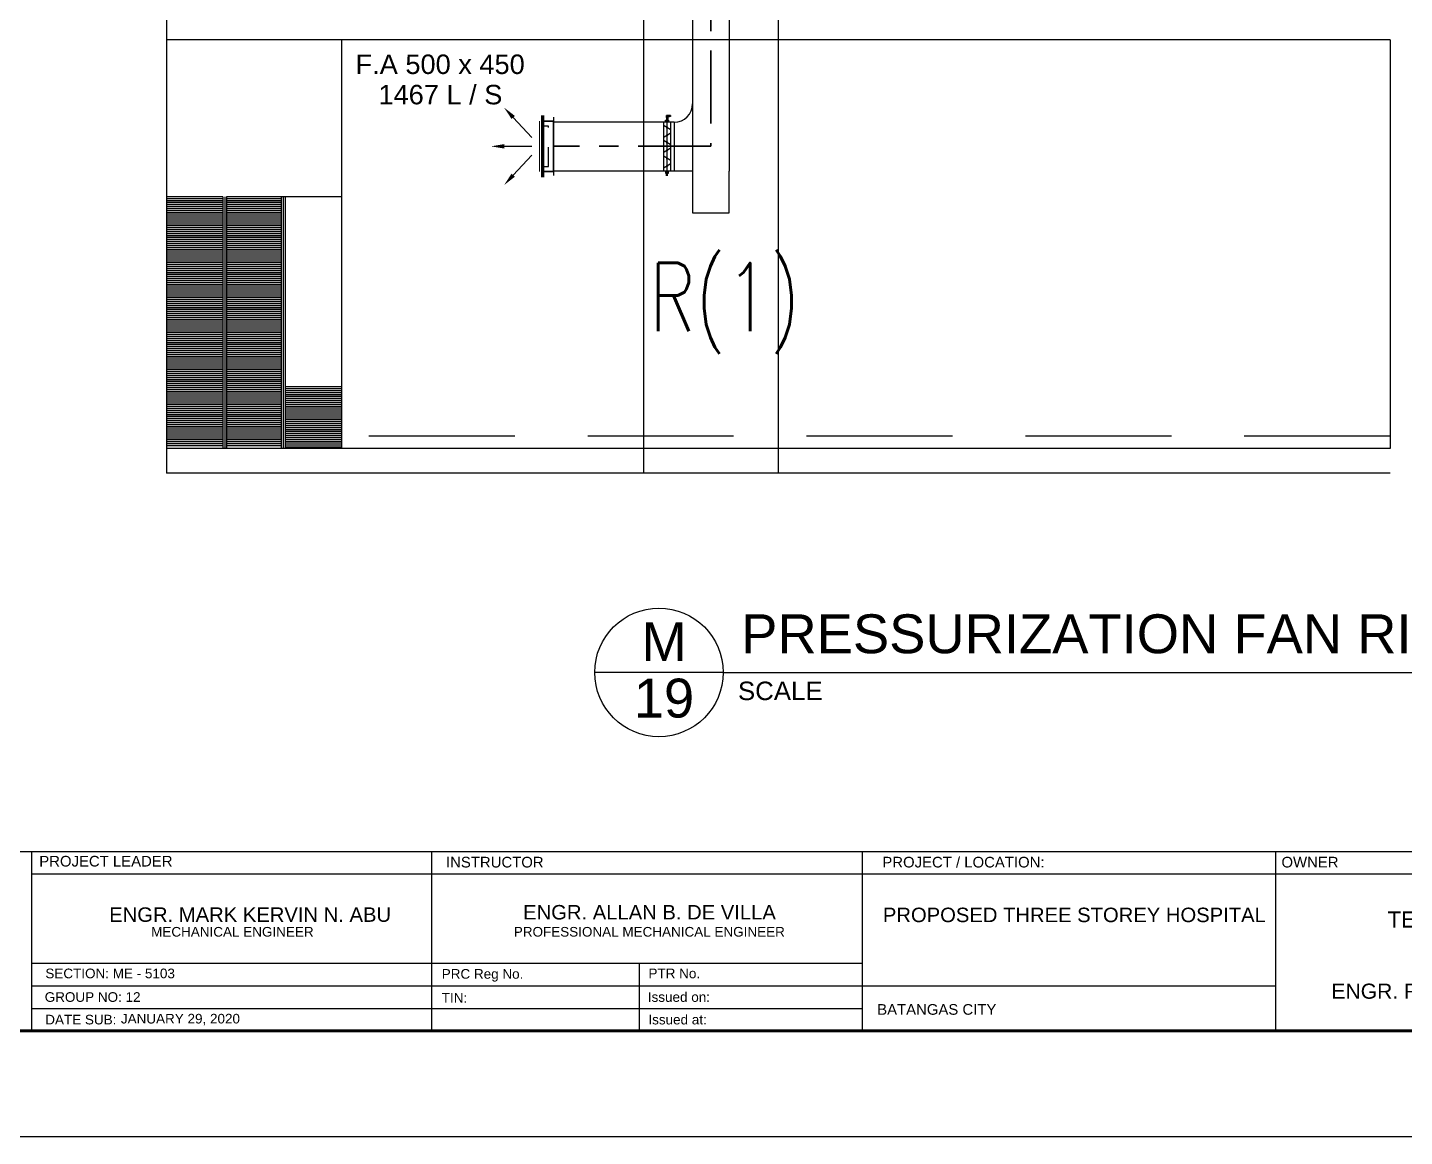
# Model space of a CAD drawing. Header units: inches. Extents: x 57.1 to 75, y 16.7 to 29.4.
# Drawn here: x 60.99 to 68.07, y 16.74 to 22.44 of the extents above; entities that cross this region are included whole.
import ezdxf

# ---------------------------------------------------------------- set-up
doc = ezdxf.new("R2010")
doc.units = ezdxf.units.IN
doc.header["$MEASUREMENT"] = 0
for name, pattern in [('CENTER2', [1.125, 0.75, -0.125, 0.125, -0.125]), ('HIDDEN', [0.375, 0.25, -0.125]), ('HIDDEN2', [0.1875, 0.125, -0.0625])]:
    doc.linetypes.add(name, pattern=pattern)
doc.layers.add('04-AC_F.A.DUCT', color=7, linetype='Continuous', lineweight=35)
doc.layers.add('AC-13- HVAC GRILLES & DIFFUSSERS.', color=7, linetype='Continuous', lineweight=30)
for name, color, linetype in [('06_AC-FA.DUCT', 7, 'Continuous'), ('A.C.VOLUM DAMPER', 7, 'Continuous'), ('DASH', 1, 'Continuous'), ('pipe label', 7, 'Continuous'), ('template', 7, 'Continuous'), ('WALL', 2, 'Continuous')]:
    doc.layers.add(name, color=color, linetype=linetype)
doc.styles.add('Arch-Dim', font='simplex.shx', dxfattribs={"width": 0.75})
doc.styles.add('arial', font='arial.ttf')

# ---------------------------------------------------------------- blocks, each defined once
blk = doc.blocks.new('A$C180A56EA')
at = {"layer": 'A.C.VOLUM DAMPER'}
h = blk.add_hatch(dxfattribs=at)
h.set_pattern_fill('ANSI31', color=256, scale=0.001, style=0)
h.set_pattern_definition([(45, (129.5106854972666, -230.4802515764392), (-8.83883476483e-05, 8.83883476483e-05), [])])
h.paths.add_polyline_path([(0.0459236104537126, 0.0038522884871384), (0.0459236104757395, 0.0064864259926765), (0.0401378650209665, 0.0064864259843773), (0.0401377659472075, -0.0026821878719545), (0.045923610398944, -0.002682187910608), (0.0459236104210277, -4.8042745874e-05), (0.0602827424636132, -4.80428048775e-05), (0.060282742419048, 0.0127841165200664), (0.057027772506018, 0.0127841164832319), (0.0570277725136918, 0.0038522885038503)])
for p, q in [((-0.124205645396529, 0.0032395575318844), (-0.1161417841011314, 0.0032395575586008)), ((-0.1161417841110222, 0.0003895282276574), (-0.1189918133195249, 0.0032395575121029)), ((-0.1185239970014038, -1.54124385006e-05), (-0.1161417841200603, 0.0023668006671471)), ((-0.1161417840827141, 0.0015027057817463), (-0.117878635802839, 0.0032395575777002)), ((-0.1174108196443342, -1.54123823393e-05), (-0.1161417841109085, 0.0012536231505749)), ((-0.1161417840918659, 0.0026158833734655), (-0.1167654581736031, 0.0032395575305202)), ((-0.1162976420150414, -1.5412354486e-05), (-0.1161417841392165, 0.0001404455212253)), ((-0.1161417841392165, 0.0001404455212253), (-0.1104386206297079, 0.0058436088784504)), ((-0.1161417841109085, 0.0012536231505749), (-0.1115517983340908, 0.0058436089256304)), ((-0.1161417841200603, 0.0023668006671471), (-0.1126649756442077, 0.0058436089164218)), ((-0.1161417841116474, -0.0026495575285423), (-0.116141784119435, 0.0058436089358622)), ((-0.1161417840916954, 0.0034799782964967), (-0.1137781533485906, 0.0058436089636018)), ((-0.116141784119435, 0.0058436089358622), (-0.1098621357728859, 0.0058436088972087)), ((-0.1161417840819183, 0.0057063334328689), (-0.1160045086540151, 0.0058436088607152)), ((-0.1161417841102832, 0.00459315587878), (-0.1148913310622959, 0.0058436089263125)), ((-0.1161417841301215, -0.0009727320703803), (-0.1098621356978526, 0.0053069161341739)), ((-0.1098621357742502, -0.0014374097250709), (-0.116141784082032, 0.0048422385099514)), ((-0.1161417841678656, -0.0020859096340189), (-0.1098621357355967, 0.0041937385705353)), ((-0.1098621357274681, -0.0025505873544205), (-0.1161417841010177, 0.0037290610402181)), ((-0.1108763431438149, -0.0026495575201295), (-0.1161417840918659, 0.0026158833734655)), ((-0.1119895207731645, -0.0026495574730632), (-0.1161417840827141, 0.0015027057817463)), ((-0.1131026981677508, -0.0026495574915941), (-0.1161417841110222, 0.0003895282276574)), ((-0.1098621357458285, -0.000324232095835), (-0.1160299767564936, 0.0058436089358622)), ((-0.1155922542643282, -0.0026495574817034), (-0.1098621357640184, 0.0030805610164464)), ((-0.1098621357926106, 0.0007889455334009), (-0.1149167992492437, 0.0058436089168765)), ((-0.1144790765881396, -0.0026495574819307), (-0.1098621357172931, 0.0019673833870968)), ((-0.1098621357360514, 0.0019021230406509), (-0.1138036215824343, 0.0058436089072131)), ((-0.1133658991184063, -0.0026495574633998), (-0.1098621357362219, 0.0008542058423302)), ((-0.1127788020882292, 0.001902122891039), (0.04013781548408701, 0.0019021190562114)), ((-0.1098621357827767, 0.0030153006698868), (-0.1126904440282885, 0.0058436088601468)), ((-0.1098621357919285, 0.004128478261606), (-0.1115772665866928, 0.0058436090006637)), ((-0.1098621357541845, 0.0052416559002779), (-0.1104640888917459, 0.005843608869128001)), ((0.0401378650126674, 0.0121137935189211), (-0.1098621355558009, 0.0121137935094851)), ((-0.0881772501351463, 0.0112657172460615), (-0.0993662094800527, -0.0074614711519132)), ((-0.0767591894462214, 0.0112657172532238), (-0.0655702301083068, -0.0074614711489573)), ((-0.0401723665405314, 0.0112657172276443), (-0.0513613258009116, -0.0074614712360415)), ((-0.028444203477676, 0.0112657171690955), (-0.0172552441116238, -0.0074614712800383)), ((0.0055944797386758, 0.0112657171720514), (-0.0055944795217044, -0.0074614712164873)), ((0.0173771373223701, 0.0112657171323747), (0.0285660967728916, -0.0074614713074368)), ((0.0401378650209665, 0.0064864259843773), (0.0401377659472075, -0.0026821878719545)), ((0.0459236104757395, 0.0064864259926765), (0.0401378650209665, 0.0064864259843773)), ((0.0459236104537126, 0.0038522884871384), (0.0459236104757395, 0.0064864259926765)), ((0.0570277725136919, 0.0038522885038503), (0.0459236105127445, 0.0038522884871384)), ((0.060282742419048, 0.0127841165200664), (0.057027772506018, 0.0127841164832319)), ((0.057027772506018, 0.0127841164832319), (0.0570277725136919, 0.0038522885038503)), ((0.060282742419048, 0.0127841165200664), (0.0602827424636132, -4.80428048775e-05)), ((-0.1242056454347278, -1.54123812024e-05), (-0.1161417841017567, -1.54123921163e-05)), ((-0.1142158758345602, -0.0026495574820444), (-0.1161417840549745, -0.0007236493171092)), ((-0.1153290534637961, -0.0026495575098977), (-0.1161417841020977, -0.0018368269653308)), ((-0.1098621357556624, -0.0026495574828402), (-0.1161417841116474, -0.0026495575285423)), ((-0.1122527215736397, -0.0026495575199021), (-0.1098621357270701, -0.0002589717492754)), ((-0.1111395439819205, -0.0026495574544185), (-0.1098621357179184, -0.0013721493411083)), ((-0.1100263663902012, -0.0026495574639682), (-0.1098621357462264, -0.0024853269703442)), ((-0.1098621355596094, -0.008309547597122), (0.0401378649243327, -0.008309547597122)), ((0.0401377659472075, -0.0026821878719545), (0.045923610398944, -0.002682187910608)), ((0.0602827424636132, -4.80428048775e-05), (0.0459236104369723, -4.8042745874e-05)), ((0.045923610398944, -0.002682187910608), (0.0459236104210277, -4.80427458172e-05))]:
    blk.add_line(p, q, dxfattribs=at)
at = {"layer": 'A.C.VOLUM DAMPER', "extrusion": (0, 0, -1)}
for centre, major_axis, ratio, start_param, end_param in [((-0.0937717298639598, 0.001902123028259), (0.0013450041392635, 0.0013450041392635), 0.9999999999676532, 3.926990832005278, 7.068583485595073), ((-0.0937717298639598, 0.001902123028259), (-0.001345004179139, 0.001345004179139), 0.9999999999040016, 2.35619450514621, 5.497787158736003), ((-0.0711647098711126, 0.0019021231460385), (0.0013450041426326, 0.0013450041426326), 0.9999999998888288, 3.926990832044693, 7.068583485634487), ((-0.0711647098711126, 0.0019021231460385), (-0.0013450041924277, 0.0013450041924277), 0.9999999998375536, 2.356194505112986, 5.49778715870278), ((-0.0457668461097285, 0.0019021230192777), (0.0013450041956857, 0.0013450041956857), 0.9999999999536584, 3.926990827051501, 7.068583480641293), ((-0.0457668461097285, 0.0019021230192777), (-0.0013450041259434, 0.0013450041259434), 0.9999999999912028, 2.356194505189812, 5.497787158779605), ((-0.0228497239120031, 0.001902122977441), (0.0013450040663097, 0.0013450040663097), 0.999999999879514, 3.926990802463995, 7.068583456053788), ((9.9192e-12, 0.0019021230295095), (0.0013450040895427, 0.0013450040895427), 0.999999999908442, 3.926990802389763, 7.068583455979557), ((9.9192e-12, 0.0019021230295095), (0.001345004092869, 0.001345004092869), 0.9999999999231018, 0.7853981685759788, 3.926990822165772), ((0.0229716170945551, 0.0019021229969951), (0.0013450041392419, 0.0013450041392419), 0.9999999999699456, 3.926990831944366, 7.068583485534158), ((0.0229716170945551, 0.0019021229969951), (-0.0013450041956917, 0.0013450041956917), 0.9999999999747561, 2.35619450022081, 5.497787153810606)]:
    blk.add_ellipse(centre, major_axis=major_axis, ratio=ratio, start_param=start_param, end_param=end_param, dxfattribs=at)
at = {"layer": 'A.C.VOLUM DAMPER', "extrusion": (0, 0, -0.9999999999999998)}
blk.add_ellipse((-0.0228497239120031, 0.001902122977441), major_axis=(-0.0013450041724461, 0.0013450041724461), ratio=0.999999999964557, start_param=2.356194485452919, end_param=5.497787139042712, dxfattribs=at)
blk = doc.blocks.new('SAG')
at = {"linetype": 'HIDDEN2', "const_width": 0.02}
blk.add_lwpolyline([(-0.5, 0.2790271140320328), (0.5, 0.2790271140320328)], dxfattribs=at)
for const_width in [0.03, 0.003]:
    blk.add_lwpolyline([(-0.5, 0), (-0.5, 0.1999999999999886), (-0.6000000000000228, 0.1999999999999886), (-0.6000000000000228, 0.2350000000000136), (0.6000000000000228, 0.2350000000000136), (0.6000000000000228, 0.1999999999999886), (0.5, 0.1999999999999886), (0.5, 0)], dxfattribs=dict(const_width=const_width))
for points in [[(0.6000000000000228, 0.2350000000000136), (-0.6000000000000228, 0.2350000000000136), (-0.6000000000000228, 0.1999999999999886), (0.6000000000000228, 0.1999999999999886)], [(-0.5, 0), (0.5, 0), (0.5, 0.1999999999999886), (-0.5, 0.1999999999999886)]]:
    blk.add_lwpolyline(points, close=True)
at = {"linetype": 'HIDDEN2'}
blk.add_lwpolyline([(-0.3999999999999772, 0.1999999999999886), (-0.3999999999999772, 0.1000000000000227), (0.3999999999999772, 0.1000000000000227), (0.3999999999999772, 0.1999999999999886)], dxfattribs=at)
blk = doc.blocks.new('SR')
at = {"color": 8}
blk.add_line((13.3127315548345, -0.0223989351477485), (3.379844568372163, -0.0223989351418368), dxfattribs=at)
at = {"color": 7}
blk.add_solid([(13.31273155482768, -0.8415989351608459), (13.31273155483382, 0.7968010648701238), (18.227931554934, -0.0223989351488854)], dxfattribs=at)
blk = doc.blocks.new('A$C2DCB7148')
at = {"layer": 'AC-13- HVAC GRILLES & DIFFUSSERS.'}
for name, p, xscale, yscale, zscale, rotation in [('SR', (-151.8456160484347, 270.1526470739413), -27.27270000015738, 27.27269999997225, 27.2727, 312.8469994232207), ('SAG', (0, 249.9997500000172), 499.9995000000344, 499.9995000000344, 499.9995000000344, 90), ('SR', (-151.8456160484347, 229.8468529231981), 27.27270000011471, 27.27270000011471, 27.27270000011471, 227.1530005766962)]:
    blk.add_blockref(name, p, dxfattribs=dict(at, xscale=xscale, yscale=yscale, zscale=zscale, rotation=rotation))
at = {"layer": 'AC-13- HVAC GRILLES & DIFFUSSERS.', "xscale": -27.27270000008866, "yscale": 27.27269999997225, "zscale": 27.2727}
blk.add_blockref('SR', (-122.8006591389421, 250.6106294384593), dxfattribs=at)

msp = doc.modelspace()

# ---------------------------------------------------------------- linework, layer by layer
for q in [(63.90926449713947, 19.12633660981089), (70.209437870544, 19.12633660981089)]:
    msp.add_line((64.56981143259986, 19.12633660981089), q)
msp.add_circle((64.23953796486967, 19.12633660981089), 0.3302734677301942)
at = {"layer": '04-AC_F.A.DUCT', "color": 7, "linetype": 'CENTER2', "ltscale": 0.5}
for p, q in [((64.50688217794504, 23.67234501827171), (64.50688217794504, 21.83061654704215)), ((64.50688217794504, 21.83061654704215), (63.69764088210201, 21.83061654704218))]:
    msp.add_line(p, q, dxfattribs=at)
at = {"layer": '06_AC-FA.DUCT'}
for p, q in [((64.41251613033742, 26.95622039433822), (64.41251613033742, 22.37825085676014)), ((64.60124822555244, 23.67234501827171), (64.60124822555244, 22.37825085676014)), ((64.4125161303374, 22.37825085676013), (64.41251613033741, 22.04924899942236)), ((64.60124822555241, 22.37825085676014), (64.60124822555238, 21.70324015819477)), ((64.41251613033742, 22.04924899942236), (64.41251613033735, 21.48839011466499)), ((64.31815008272983, 21.95488295181485), (63.69764088210201, 21.95488295181485)), ((64.31815008272983, 21.95488295181485), (64.31815008272983, 21.70324015819477)), ((64.41251613033742, 21.70324015819477), (63.69764088210201, 21.70324015819477)), ((64.60124822555238, 21.488390114665), (64.60124822555238, 21.70324015819477)), ((64.41251613033735, 21.48839011466499), (64.60124822555238, 21.488390114665))]:
    msp.add_line(p, q, dxfattribs=at)
at = {"layer": '06_AC-FA.DUCT', "color": 7}
msp.add_line((63.69764088210201, 21.98128817306038), (63.69764088210201, 21.67994492102397), dxfattribs=at)
at = {"layer": '06_AC-FA.DUCT'}
msp.add_arc((64.31815008272983, 22.04924899942236), 0.09436604760752212, 270, 0, dxfattribs=at)
at = {"layer": 'DASH', "color": 252, "linetype": 'HIDDEN', "ltscale": 3}
msp.add_line((67.99842585253072, 20.33994420886604), (62.60735601202939, 20.33994420886604), dxfattribs=at)
at = {"layer": 'template'}
for p, q in [((58.15734414957363, 18.20643218661912), (74.42618878080116, 18.20643218661912)), ((61.01384304024616, 18.20662599426141), (61.01384304024616, 17.2834232909215)), ((61.01384304024616, 18.20643218661912), (61.01384304024616, 17.2834232909215)), ((63.07052869482975, 18.20662599426141), (63.07052869482975, 17.2834232909215)), ((63.07052869482975, 18.20643218661912), (63.07052869482975, 17.2834232909215)), ((65.28605898487073, 17.2834232909215), (65.28605898487073, 18.20643218661912)), ((67.40887619359022, 18.20643218661912), (67.40887619359022, 17.2834232909215)), ((61.01384304024616, 18.09105607465705), (71.21144749928531, 18.09105607465705)), ((61.01384304024616, 17.63135902700459), (65.28605898487073, 17.63135902700459)), ((64.13839261607971, 17.63135902700459), (64.13839261607971, 17.28342329092118)), ((61.01384304024616, 17.51538044831018), (67.40887619359022, 17.51538044830952)), ((61.01384304024616, 17.39940186961568), (62.87667525101402, 17.39940186961568)), ((61.01384304024616, 17.39940186961568), (65.28605898487011, 17.39940186961562)), ((63.07052869482975, 17.39940186961568), (64.93336090559721, 17.39940186961568)), ((57.07275450749169, 16.74112846988047), (74.96848360184224, 16.74112846988047))]:
    msp.add_line(p, q, dxfattribs=at)
at = {"layer": 'template', "linetype": 'Continuous', "ltscale": 0.5}
msp.add_line((63.07052869482975, 18.20643218661912), (63.07052869482975, 17.2834232909215), dxfattribs=at)
at = {"layer": 'template', "linetype": 'Continuous', "const_width": 0.01538348159496552}
msp.add_lwpolyline([(58.15734414957363, 17.2834232909215), (74.42618878080127, 17.2834232909215), (74.42618878080127, 28.88853246119738), (58.15734414957363, 28.88853246119738)], close=True, dxfattribs=at)
at = {"layer": 'WALL', "color": 8, "linetype": 'Continuous'}
for p, q in [((61.70735609892174, 26.67505155782263), (61.70735609892171, 22.37825085676014)), ((64.1608821779451, 26.67505155782264), (64.16088217794513, 20.15121213322263)), ((64.8528910191724, 26.67505155782263), (64.85289101917239, 20.15121213322263)), ((67.99842593942304, 22.37825085676014), (61.70735609892174, 22.37825085676014)), ((61.70735609892171, 22.37825085676014), (61.70735609892174, 20.15121213322261)), ((62.6073560120294, 22.37825085676014), (62.6073560120294, 20.27703351046102)), ((67.99842593942304, 22.37825085676013), (67.99842593942304, 20.27703353003267)), ((61.99735601202939, 21.57108292197854), (61.70735601202941, 21.57108292197854)), ((61.99735601202939, 21.56108292197854), (61.70735601202941, 21.56108292197854)), ((61.99735601202939, 21.55108292197854), (61.70735601202941, 21.55108292197854)), ((61.99735601202939, 21.54108292197854), (61.70735601202941, 21.54108292197854)), ((61.99735601202939, 21.53108292197853), (61.70735601202941, 21.53108292197854)), ((61.99735601202939, 21.52108292197853), (61.70735601202941, 21.52108292197854)), ((61.9973560120294, 21.57108292197854), (61.99735601202941, 20.27703351046102)), ((62.0073560120294, 21.57108292197854), (62.0073560120294, 20.27703351046102)), ((62.30735592513709, 21.57108297028822), (62.0173559251371, 21.57108297028823)), ((62.2973560120294, 21.56108297028823), (62.0173559251371, 21.56108297028823)), ((62.2973560120294, 21.55108297028822), (62.0173559251371, 21.55108297028822)), ((62.2973560120294, 21.54108297028822), (62.0173559251371, 21.54108297028822)), ((62.2973560120294, 21.53108297028822), (62.0173559251371, 21.53108297028822)), ((62.2973560120294, 21.52108297028822), (62.0173559251371, 21.52108297028822)), ((62.0173560120294, 21.57108292197854), (62.0173560120294, 20.27703351046102)), ((62.0173560120294, 21.57108292197854), (62.0173560120294, 20.27703351046102)), ((62.60735601202939, 21.57108292197854), (62.01735601202941, 21.57108292197854)), ((62.2973560120294, 21.57108292197854), (62.2973560120294, 20.27703351046102)), ((62.30735601202939, 21.57108292197854), (62.3073560120294, 20.27703351046102)), ((62.30735601202939, 21.57108292197854), (62.3073560120294, 20.27703351046102)), ((62.31735601202939, 21.57108292197854), (62.3173560120294, 20.27703351046102)), ((61.99735601202939, 21.51108292197853), (61.70735601202941, 21.51108292197853)), ((61.99735601202939, 21.50108292197853), (61.70735601202941, 21.50108292197853)), ((61.99735601202939, 21.49108292197853), (61.70735601202941, 21.49108292197853)), ((61.99735601202939, 21.48108292197853), (61.70735601202941, 21.48108292197853)), ((61.99735601202939, 21.47108292197852), (61.70735601202941, 21.47108292197853)), ((61.99735601202939, 21.46108292197852), (61.70735601202941, 21.46108292197853)), ((61.99735601202939, 21.45108292197852), (61.70735601202941, 21.45108292197853)), ((62.2973560120294, 21.51108297028822), (62.0173559251371, 21.51108297028822)), ((62.2973560120294, 21.50108297028821), (62.0173559251371, 21.50108297028822)), ((62.2973560120294, 21.49108297028821), (62.0173559251371, 21.49108297028821)), ((62.2973560120294, 21.48108297028821), (62.0173559251371, 21.48108297028821)), ((62.2973560120294, 21.47108297028821), (62.0173559251371, 21.47108297028821)), ((62.2973560120294, 21.46108297028821), (62.0173559251371, 21.46108297028821)), ((62.2973560120294, 21.45108297028821), (62.0173559251371, 21.45108297028821)), ((61.99735601202939, 21.44108292197852), (61.70735601202941, 21.44108292197852)), ((61.99735601202939, 21.43108292197852), (61.70735601202941, 21.43108292197852)), ((61.99735601202939, 21.42108292197852), (61.70735601202941, 21.42108292197852)), ((61.99735601202939, 21.41108292197852), (61.70735601202941, 21.41108292197852)), ((61.99735601202939, 21.40108292197851), (61.70735601202941, 21.40108292197852)), ((61.99735601202939, 21.39108292197851), (61.70735601202941, 21.39108292197852)), ((61.99735601202939, 21.38108292197851), (61.70735601202941, 21.38108292197851)), ((62.2973560120294, 21.4410829702882), (62.0173559251371, 21.44108297028821)), ((62.2973560120294, 21.4310829702882), (62.0173559251371, 21.43108297028821)), ((62.2973560120294, 21.4210829702882), (62.0173559251371, 21.4210829702882)), ((62.2973560120294, 21.4110829702882), (62.0173559251371, 21.4110829702882)), ((62.2973560120294, 21.4010829702882), (62.0173559251371, 21.4010829702882)), ((62.2973560120294, 21.3910829702882), (62.0173559251371, 21.3910829702882)), ((62.2973560120294, 21.38108297028819), (62.0173559251371, 21.3810829702882)), ((61.99735601202939, 21.37108292197851), (61.70735601202941, 21.37108292197851)), ((61.99735601202939, 21.36108292197851), (61.70735601202941, 21.36108292197851)), ((61.99735601202939, 21.35108292197851), (61.70735601202941, 21.35108292197851)), ((61.99735601202939, 21.3410829219785), (61.70735601202941, 21.34108292197851)), ((61.99735601202939, 21.3310829219785), (61.70735601202941, 21.33108292197851)), ((61.99735601202939, 21.3210829219785), (61.70735601202941, 21.3210829219785)), ((61.99735601202939, 21.3110829219785), (61.70735601202941, 21.3110829219785)), ((62.2973560120294, 21.37108297028819), (62.0173559251371, 21.3710829702882)), ((62.2973560120294, 21.36108297028819), (62.0173559251371, 21.36108297028819)), ((62.2973560120294, 21.35108297028819), (62.0173559251371, 21.35108297028819)), ((62.2973560120294, 21.34108297028819), (62.0173559251371, 21.34108297028819)), ((62.2973560120294, 21.33108297028819), (62.0173559251371, 21.33108297028819)), ((62.2973560120294, 21.32108297028818), (62.0173559251371, 21.32108297028819)), ((62.2973560120294, 21.31108297028819), (62.0173559251371, 21.31108297028819)), ((61.99735601202939, 21.3010829219785), (61.70735601202941, 21.3010829219785)), ((61.99735601202939, 21.2910829219785), (61.70735601202941, 21.2910829219785)), ((61.99735601202939, 21.28108292197849), (61.70735601202941, 21.2810829219785)), ((61.99735601202939, 21.27108292197849), (61.70735601202941, 21.2710829219785)), ((61.99735601202939, 21.26108292197849), (61.70735601202941, 21.2610829219785)), ((61.99735601202939, 21.25108292197849), (61.70735601202941, 21.25108292197849)), ((61.99735601202939, 21.24108292197849), (61.70735601202941, 21.24108292197849)), ((62.2973560120294, 21.30108297028818), (62.0173559251371, 21.30108297028818)), ((62.2973560120294, 21.29108297028818), (62.0173559251371, 21.29108297028818)), ((62.2973560120294, 21.28108297028818), (62.0173559251371, 21.28108297028818)), ((62.2973560120294, 21.27108297028818), (62.0173559251371, 21.27108297028818)), ((62.2973560120294, 21.26108297028818), (62.0173559251371, 21.26108297028818)), ((62.2973560120294, 21.25108297028817), (62.0173559251371, 21.25108297028818)), ((62.2973560120294, 21.24108297028817), (62.0173559251371, 21.24108297028818)), ((61.99735601202939, 21.23108292197849), (61.70735601202941, 21.23108292197849)), ((61.99735601202939, 21.22108292197849), (61.70735601202941, 21.22108292197849)), ((61.99735601202939, 21.21108292197848), (61.70735601202941, 21.21108292197849)), ((61.99735601202939, 21.20108292197848), (61.70735601202941, 21.20108292197849)), ((61.99735601202939, 21.19108292197848), (61.70735601202941, 21.19108292197848)), ((61.99735601202939, 21.18108292197848), (61.70735601202941, 21.18108292197848)), ((61.99735601202939, 21.17108292197848), (61.70735601202941, 21.17108292197848)), ((62.2973560120294, 21.23108297028817), (62.0173559251371, 21.23108297028817)), ((62.2973560120294, 21.22108297028817), (62.0173559251371, 21.22108297028817)), ((62.2973560120294, 21.21108297028817), (62.0173559251371, 21.21108297028817)), ((62.2973560120294, 21.20108297028817), (62.0173559251371, 21.20108297028817)), ((62.2973560120294, 21.19108297028816), (62.0173559251371, 21.19108297028817)), ((62.2973560120294, 21.18108297028816), (62.0173559251371, 21.18108297028817)), ((62.2973560120294, 21.17108297028816), (62.0173559251371, 21.17108297028816)), ((61.99735601202939, 21.16108292197848), (61.70735601202941, 21.16108292197848)), ((61.99735601202939, 21.15108292197847), (61.70735601202941, 21.15108292197848)), ((61.99735601202939, 21.14108292197847), (61.70735601202941, 21.14108292197848)), ((61.99735601202939, 21.13108292197847), (61.70735601202941, 21.13108292197848)), ((61.99735601202939, 21.12108292197847), (61.70735601202941, 21.12108292197847)), ((61.99735601202939, 21.11108292197847), (61.70735601202941, 21.11108292197847)), ((61.99735601202939, 21.10108292197847), (61.70735601202941, 21.10108292197847)), ((62.2973560120294, 21.16108297028816), (62.0173559251371, 21.16108297028816)), ((62.2973560120294, 21.15108297028816), (62.0173559251371, 21.15108297028816)), ((62.2973560120294, 21.14108297028816), (62.0173559251371, 21.14108297028816)), ((62.2973560120294, 21.13108297028816), (62.0173559251371, 21.13108297028816)), ((62.2973560120294, 21.12108297028815), (62.0173559251371, 21.12108297028816)), ((62.2973560120294, 21.11108297028816), (62.0173559251371, 21.11108297028816)), ((62.2973560120294, 21.10108297028815), (62.0173559251371, 21.10108297028815)), ((61.99735601202939, 21.09108292197847), (61.70735601202941, 21.09108292197847)), ((61.99735601202939, 21.08108292197846), (61.70735601202941, 21.08108292197847)), ((61.99735601202939, 21.07108292197846), (61.70735601202941, 21.07108292197847)), ((61.99735601202939, 21.06108292197846), (61.70735601202941, 21.06108292197846)), ((61.99735601202939, 21.05108292197846), (61.70735601202941, 21.05108292197846)), ((61.99735601202939, 21.04108292197846), (61.70735601202941, 21.04108292197846)), ((61.99735601202939, 21.03108292197846), (61.70735601202941, 21.03108292197846)), ((61.99735601202939, 21.02108292197845), (61.70735601202941, 21.02108292197846)), ((62.2973560120294, 21.09108297028815), (62.0173559251371, 21.09108297028815)), ((62.2973560120294, 21.08108297028815), (62.0173559251371, 21.08108297028815)), ((62.2973560120294, 21.07108297028815), (62.0173559251371, 21.07108297028815)), ((62.2973560120294, 21.06108297028814), (62.0173559251371, 21.06108297028815)), ((62.2973560120294, 21.05108297028814), (62.0173559251371, 21.05108297028815)), ((62.2973560120294, 21.04108297028814), (62.0173559251371, 21.04108297028814)), ((62.2973560120294, 21.03108297028814), (62.0173559251371, 21.03108297028814)), ((62.2973560120294, 21.02108297028814), (62.0173559251371, 21.02108297028814)), ((61.99735601202939, 21.01108292197845), (61.70735601202941, 21.01108292197846)), ((61.99735601202939, 21.00108292197845), (61.70735601202941, 21.00108292197845)), ((61.99735601202939, 20.99108292197845), (61.70735601202941, 20.99108292197845)), ((61.99735601202939, 20.98108292197845), (61.70735601202941, 20.98108292197845)), ((61.99735601202939, 20.97108292197845), (61.70735601202941, 20.97108292197845)), ((61.99735601202939, 20.96108292197844), (61.70735601202941, 20.96108292197845)), ((61.99735601202939, 20.95108292197844), (61.70735601202941, 20.95108292197845)), ((62.2973560120294, 21.01108297028814), (62.0173559251371, 21.01108297028814)), ((62.2973560120294, 21.00108297028814), (62.0173559251371, 21.00108297028814)), ((62.2973560120294, 20.99108297028813), (62.0173559251371, 20.99108297028814)), ((62.2973560120294, 20.98108297028813), (62.0173559251371, 20.98108297028813)), ((62.2973560120294, 20.97108297028813), (62.0173559251371, 20.97108297028813)), ((62.2973560120294, 20.96108297028813), (62.0173559251371, 20.96108297028813)), ((62.29735601202941, 20.95108297028813), (62.0173559251371, 20.95108297028813)), ((61.99735601202939, 20.94108292197844), (61.70735601202941, 20.94108292197845)), ((61.99735601202939, 20.93108292197844), (61.70735601202941, 20.93108292197844)), ((61.99735601202939, 20.92108292197844), (61.70735601202941, 20.92108292197844)), ((61.99735601202939, 20.91108292197844), (61.70735601202941, 20.91108292197844)), ((61.99735601202939, 20.90108292197844), (61.70735601202941, 20.90108292197844)), ((61.99735601202939, 20.89108292197843), (61.70735601202941, 20.89108292197844)), ((61.99735601202939, 20.88108292197843), (61.70735601202941, 20.88108292197844)), ((62.29735601202941, 20.94108297028813), (62.0173559251371, 20.94108297028813)), ((62.29735601202941, 20.93108297028812), (62.0173559251371, 20.93108297028813)), ((62.29735601202941, 20.92108297028812), (62.0173559251371, 20.92108297028813)), ((62.29735601202941, 20.91108297028812), (62.0173559251371, 20.91108297028812)), ((62.29735601202941, 20.90108297028812), (62.0173559251371, 20.90108297028812)), ((62.29735601202941, 20.89108297028812), (62.0173559251371, 20.89108297028812)), ((62.29735601202941, 20.88108297028812), (62.0173559251371, 20.88108297028812)), ((61.99735601202939, 20.87108292197843), (61.70735601202941, 20.87108292197843)), ((61.99735601202939, 20.86108292197843), (61.70735601202941, 20.86108292197843)), ((61.99735601202939, 20.85108292197843), (61.70735601202941, 20.85108292197843)), ((61.99735601202939, 20.84108292197843), (61.70735601202941, 20.84108292197843)), ((61.99735601202939, 20.83108292197842), (61.70735601202941, 20.83108292197843)), ((61.99735601202939, 20.82108292197842), (61.70735601202941, 20.82108292197843)), ((61.99735601202939, 20.81108292197842), (61.70735601202941, 20.81108292197843)), ((62.29735601202941, 20.87108297028811), (62.0173559251371, 20.87108297028812)), ((62.29735601202941, 20.86108297028811), (62.0173559251371, 20.86108297028812)), ((62.29735601202941, 20.85108297028811), (62.0173559251371, 20.85108297028811)), ((62.29735601202941, 20.84108297028811), (62.0173559251371, 20.84108297028811)), ((62.29735601202941, 20.83108297028811), (62.0173559251371, 20.83108297028811)), ((62.29735601202941, 20.82108297028811), (62.0173559251371, 20.82108297028811)), ((62.29735601202941, 20.8110829702881), (62.0173559251371, 20.81108297028811)), ((61.99735601202939, 20.80108292197842), (61.70735601202941, 20.80108292197842)), ((61.99735601202939, 20.79108292197842), (61.70735601202941, 20.79108292197842)), ((61.99735601202939, 20.78108292197842), (61.70735601202941, 20.78108292197842)), ((61.99735601202939, 20.77108292197842), (61.70735601202941, 20.77108292197842)), ((61.99735601202939, 20.76108292197841), (61.70735601202941, 20.76108292197842)), ((61.99735601202939, 20.75108292197841), (61.70735601202941, 20.75108292197842)), ((61.99735601202939, 20.74108292197841), (61.70735601202941, 20.74108292197841)), ((62.29735601202941, 20.8010829702881), (62.0173559251371, 20.80108297028811)), ((62.29735601202941, 20.7910829702881), (62.0173559251371, 20.79108297028811)), ((62.29735601202941, 20.7810829702881), (62.0173559251371, 20.7810829702881)), ((62.29735601202941, 20.7710829702881), (62.0173559251371, 20.7710829702881)), ((62.29735601202941, 20.7610829702881), (62.0173559251371, 20.7610829702881)), ((62.29735601202941, 20.7510829702881), (62.0173559251371, 20.7510829702881)), ((62.29735601202941, 20.7410829702881), (62.0173559251371, 20.7410829702881)), ((61.99735601202939, 20.73108292197841), (61.70735601202941, 20.73108292197841)), ((61.99735601202939, 20.72108292197841), (61.70735601202941, 20.72108292197841)), ((61.99735601202939, 20.71108292197841), (61.70735601202941, 20.71108292197841)), ((61.99735601202939, 20.7010829219784), (61.70735601202941, 20.70108292197841)), ((61.99735601202939, 20.6910829219784), (61.70735601202941, 20.69108292197841)), ((61.99735601202939, 20.6810829219784), (61.70735601202941, 20.6810829219784)), ((61.99735601202939, 20.6710829219784), (61.70735601202941, 20.6710829219784)), ((62.29735601202941, 20.73108297028809), (62.0173559251371, 20.7310829702881)), ((62.29735601202941, 20.72108297028809), (62.0173559251371, 20.72108297028809)), ((62.29735601202941, 20.71108297028809), (62.0173559251371, 20.71108297028809)), ((62.29735601202941, 20.70108297028809), (62.0173559251371, 20.70108297028809)), ((62.29735601202941, 20.69108297028809), (62.0173559251371, 20.69108297028809)), ((62.29735601202941, 20.68108297028809), (62.0173559251371, 20.68108297028809)), ((62.29735601202941, 20.67108297028808), (62.0173559251371, 20.67108297028809)), ((61.99735601202939, 20.6610829219784), (61.70735601202941, 20.6610829219784)), ((61.99735601202939, 20.6510829219784), (61.70735601202941, 20.6510829219784)), ((61.99735601202939, 20.64108292197839), (61.70735601202941, 20.6410829219784)), ((61.99735601202939, 20.63108292197839), (61.70735601202941, 20.6310829219784)), ((61.99735601202939, 20.62108292197839), (61.70735601202941, 20.6210829219784)), ((61.99735601202939, 20.61108292197839), (61.70735601202941, 20.61108292197839)), ((61.99735601202939, 20.61108292197839), (61.70735601202941, 20.61108292197839)), ((61.99735601202939, 20.60108292197839), (61.70735601202941, 20.60108292197839)), ((62.29735601202941, 20.66108297028808), (62.0173559251371, 20.66108297028808)), ((62.29735601202941, 20.65108297028808), (62.0173559251371, 20.65108297028808)), ((62.29735601202941, 20.64108297028808), (62.0173559251371, 20.64108297028808)), ((62.29735601202941, 20.63108297028808), (62.0173559251371, 20.63108297028808)), ((62.29735601202941, 20.62108297028808), (62.0173559251371, 20.62108297028808)), ((62.29735601202941, 20.61108297028807), (62.0173559251371, 20.61108297028808)), ((62.29735601202941, 20.61108297028807), (62.0173559251371, 20.61108297028808)), ((62.29735601202941, 20.60108297028807), (62.0173559251371, 20.60108297028808)), ((61.99735601202939, 20.59108292197839), (61.70735601202941, 20.59108292197839)), ((61.99735601202939, 20.58108292197839), (61.70735601202941, 20.58108292197839)), ((61.99735601202939, 20.57108292197838), (61.70735601202941, 20.57108292197839)), ((61.99735601202939, 20.56108292197838), (61.70735601202941, 20.56108292197839)), ((61.99735601202939, 20.55108292197838), (61.70735601202941, 20.55108292197838)), ((61.99735601202939, 20.54108292197838), (61.70735601202941, 20.54108292197838)), ((61.99735601202939, 20.53108292197838), (61.70735601202941, 20.53108292197838)), ((62.29735601202941, 20.59108297028807), (62.0173559251371, 20.59108297028807)), ((62.29735601202941, 20.58108297028807), (62.0173559251371, 20.58108297028807)), ((62.29735601202941, 20.57108297028806), (62.0173559251371, 20.57108297028807)), ((62.29735601202941, 20.56108297028807), (62.0173559251371, 20.56108297028807)), ((62.29735601202941, 20.55108297028806), (62.0173559251371, 20.55108297028807)), ((62.29735601202941, 20.54108297028807), (62.0173559251371, 20.54108297028807)), ((62.29735601202941, 20.53108297028806), (62.0173559251371, 20.53108297028806)), ((62.60735601428078, 20.59395167663567), (62.31735601428079, 20.59395167663567)), ((62.60735601428078, 20.58395167663566), (62.31735601428079, 20.58395167663567)), ((62.60735601428078, 20.57395167663566), (62.31735601428079, 20.57395167663567)), ((62.60735601428078, 20.56395167663566), (62.31735601428079, 20.56395167663566)), ((62.60735601428078, 20.55395167663566), (62.31735601428079, 20.55395167663566)), ((62.60735601428078, 20.54395167663566), (62.31735601428079, 20.54395167663566)), ((62.60735601428078, 20.53395167663566), (62.31735601428079, 20.53395167663566)), ((61.99735601202939, 20.52108292197838), (61.70735601202941, 20.52108292197838)), ((61.99735601202939, 20.51108292197837), (61.70735601202941, 20.51108292197838)), ((61.99735601202939, 20.50108292197837), (61.70735601202941, 20.50108292197838)), ((61.99735601202939, 20.49108292197837), (61.70735601202941, 20.49108292197837)), ((61.99735601202939, 20.48108292197837), (61.70735601202941, 20.48108292197837)), ((61.99735601202939, 20.47108292197837), (61.70735601202941, 20.47108292197837)), ((61.99735601202939, 20.46108292197837), (61.70735601202941, 20.46108292197837)), ((62.29735601202941, 20.52108297028806), (62.0173559251371, 20.52108297028806)), ((62.29735601202941, 20.51108297028806), (62.0173559251371, 20.51108297028806)), ((62.29735601202941, 20.50108297028806), (62.0173559251371, 20.50108297028806)), ((62.29735601202941, 20.49108297028805), (62.0173559251371, 20.49108297028806)), ((62.29735601202941, 20.48108297028805), (62.0173559251371, 20.48108297028806)), ((62.29735601202941, 20.47108297028805), (62.0173559251371, 20.47108297028806)), ((62.29735601202941, 20.46108297028805), (62.0173559251371, 20.46108297028805)), ((62.60735601428078, 20.52395167663565), (62.31735601428079, 20.52395167663566)), ((62.60735601428078, 20.51395167663565), (62.31735601428079, 20.51395167663566)), ((62.60735601428078, 20.50395167663565), (62.31735601428079, 20.50395167663565)), ((62.60735601428078, 20.49395167663565), (62.31735601428079, 20.49395167663565)), ((62.60735601428078, 20.48395167663565), (62.31735601428079, 20.48395167663565)), ((62.60735601428078, 20.47395167663565), (62.31735601428079, 20.47395167663565)), ((62.60735601428078, 20.46395167663565), (62.31735601428079, 20.46395167663565)), ((61.99735601202939, 20.45108292197837), (61.70735601202941, 20.45108292197837)), ((61.99735601202939, 20.44108292197836), (61.70735601202941, 20.44108292197837)), ((61.99735601202939, 20.43108292197836), (61.70735601202941, 20.43108292197837)), ((61.99735601202939, 20.42108292197836), (61.70735601202941, 20.42108292197836)), ((61.99735601202939, 20.41108292197836), (61.70735601202941, 20.41108292197836)), ((61.99735601202939, 20.40108292197836), (61.70735601202941, 20.40108292197836)), ((61.99735601202939, 20.39108292197836), (61.70735601202941, 20.39108292197836)), ((62.29735601202941, 20.45108297028805), (62.0173559251371, 20.45108297028805)), ((62.29735601202941, 20.44108297028805), (62.0173559251371, 20.44108297028805)), ((62.29735601202941, 20.43108297028805), (62.0173559251371, 20.43108297028805)), ((62.29735601202941, 20.42108297028804), (62.0173559251371, 20.42108297028805)), ((62.29735601202941, 20.41108297028804), (62.0173559251371, 20.41108297028805)), ((62.29735601202941, 20.40108297028804), (62.0173559251371, 20.40108297028804)), ((62.29735601202941, 20.39108297028804), (62.0173559251371, 20.39108297028804)), ((62.60735601428078, 20.45395167663564), (62.31735601428079, 20.45395167663565)), ((62.60735601428078, 20.44395167663564), (62.31735601428079, 20.44395167663565)), ((62.60735601428078, 20.43395167663564), (62.31735601428079, 20.43395167663564)), ((62.60735601428078, 20.42395167663564), (62.31735601428079, 20.42395167663564)), ((62.60735601428078, 20.41395167663564), (62.31735601428079, 20.41395167663564)), ((62.60735601428078, 20.40395167663564), (62.31735601428079, 20.40395167663564)), ((62.60735601428078, 20.39395167663563), (62.31735601428079, 20.39395167663564)), ((62.60735601428078, 20.38395167663563), (62.31735601428079, 20.38395167663564)), ((61.99735601202939, 20.38108292197835), (61.70735601202941, 20.38108292197836)), ((61.99735601202939, 20.37108292197835), (61.70735601202941, 20.37108292197836)), ((61.99735601202939, 20.36108292197835), (61.70735601202941, 20.36108292197835)), ((61.99735601202939, 20.35108292197835), (61.70735601202941, 20.35108292197835)), ((61.99735601202939, 20.34108292197835), (61.70735601202941, 20.34108292197835)), ((61.99735601202939, 20.33108292197835), (61.70735601202941, 20.33108292197835)), ((61.99735601202939, 20.32108292197834), (61.70735601202941, 20.32108292197835)), ((62.29735601202941, 20.38108297028804), (62.0173559251371, 20.38108297028804)), ((62.29735601202941, 20.37108297028803), (62.0173559251371, 20.37108297028804)), ((62.29735601202941, 20.36108297028804), (62.0173559251371, 20.36108297028804)), ((62.29735601202941, 20.35108297028803), (62.0173559251371, 20.35108297028804)), ((62.29735601202941, 20.34108297028803), (62.0173559251371, 20.34108297028803)), ((62.29735601202941, 20.33108297028803), (62.0173559251371, 20.33108297028803)), ((62.29735601202941, 20.32108297028803), (62.0173559251371, 20.32108297028803)), ((62.60735601428078, 20.37395167663563), (62.31735601428079, 20.37395167663563)), ((62.60735601428078, 20.36395167663563), (62.31735601428079, 20.36395167663563)), ((62.60735601428078, 20.35395167663563), (62.31735601428079, 20.35395167663563)), ((62.60735601428078, 20.34395167663563), (62.31735601428079, 20.34395167663563)), ((62.60735601428078, 20.33395167663562), (62.31735601428079, 20.33395167663563)), ((62.60735601428078, 20.32395167663562), (62.31735601428079, 20.32395167663563)), ((62.60735601428078, 20.31395167663562), (62.31735601428079, 20.31395167663563)), ((61.99735601202939, 20.31108292197834), (61.70735601202941, 20.31108292197835)), ((61.99735601202939, 20.31108292197834), (61.70735601202941, 20.31108292197835)), ((61.99735601202939, 20.31108292197834), (61.70735601202941, 20.31108292197835)), ((61.99735601202939, 20.30108292197834), (61.70735601202941, 20.30108292197835)), ((61.99735601202939, 20.29108292197834), (61.70735601202941, 20.29108292197834)), ((67.99842585253072, 20.27703351046102), (61.70735601202941, 20.27703351046102)), ((67.99842593942304, 20.27703353003267), (61.70735609892174, 20.27703353003264)), ((62.29735601202941, 20.31108297028803), (62.0173559251371, 20.31108297028803)), ((62.29735601202941, 20.31108297028803), (62.0173559251371, 20.31108297028803)), ((62.29735601202941, 20.31108297028803), (62.0173559251371, 20.31108297028803)), ((62.29735601202941, 20.30108297028803), (62.0173559251371, 20.30108297028803)), ((62.29735601202941, 20.29108297028802), (62.0173559251371, 20.29108297028803)), ((62.60735601428078, 20.30395167663562), (62.31735601428079, 20.30395167663562)), ((62.60735601428078, 20.30395167663562), (62.31735601428079, 20.30395167663562)), ((62.60735601428078, 20.30395167663562), (62.31735601428079, 20.30395167663562)), ((62.60735601428078, 20.29395167663562), (62.31735601428079, 20.29395167663562)), ((62.60735601428078, 20.28395167663562), (62.31735601428079, 20.28395167663562)), ((67.99842593942304, 20.15121213322265), (61.70735609892174, 20.15121213322261))]:
    msp.add_line(p, q, dxfattribs=at)

# ---------------------------------------------------------------- block references
at = {"layer": 'A.C.VOLUM DAMPER', "xscale": -1.677618617775917, "yscale": 1.677618617775917, "zscale": 1.677618617775928, "rotation": 270}
msp.add_blockref('A$C180A56EA', (64.27807963284496, 21.88754692219185), dxfattribs=at)
at = {"layer": 'AC-13- HVAC GRILLES & DIFFUSSERS.', "xscale": 0.000518910542183013, "yscale": 0.000518910542183013, "zscale": 0.000518910542183013}
msp.add_blockref('A$C2DCB7148', (63.69764088210201, 21.70088904122406), dxfattribs=at)

# ---------------------------------------------------------------- texts
at = {"attachment_point": 1, "style": 'arial'}
for s, width, insert, char_height in [('F.A 500 x 450', 1.295860132991947, (62.68001837107309, 22.30233044224514), 0.1), ('1467 L / S', 1.29842838037041, (62.79770392103174, 22.1464554769984), 0.1), ('PRESSURIZATION FAN RISER DIAGRAM ', 5.549897135456746, (64.66212864865145, 19.42493578208008), 0.2), ('M', 5.549897135456746, (64.14980096516956, 19.38453137679907), 0.2), ('19', 0.2, (64.10971092033742, 19.09450088377686), 0.2), ('SCALE                                                                                                                                   NTS', 6.522624784971029, (64.64561343108838, 19.07908845046138), 0.095)]:
    msp.add_mtext_dynamic_manual_height_columns(s, width=width, gutter_width=1, heights=[0], dxfattribs=dict(at, insert=insert, char_height=char_height))
at = {"layer": 'pipe label', "color": 7, "linetype": 'Continuous', "lineweight": 25, "insert": (64.19006215588442, 21.23123914456777), "char_height": 0.35, "attachment_point": 1, "style": 'Arch-Dim'}
msp.add_mtext_dynamic_manual_height_columns('{\\C256;R(1)}', width=5.63627481456615, gutter_width=1.010966451940476, heights=[0], dxfattribs=at)
at = {"layer": 'template', "style": 'arial'}
for s, height, p in [('PROJECT LEADER', 0.05481516051081679, (61.05414768585142, 18.12855496814235)), ('INSTRUCTOR', 0.05480365318206463, (63.14494277523265, 18.12367401909029)), ('PROJECT / LOCATION:', 0.05480365318206463, (65.3878835262269, 18.12367401909029)), ('PROJECT / LOCATION:', 0.05480365318206463, (65.3878835262269, 18.12367401909029)), ('PROJECT / LOCATION:', 0.05480365318206463, (65.3878835262269, 18.12367401909029)), ('OWNER', 0.05480365318206463, (67.43937287854338, 18.12367401909029)), ('ENGR. MARK KERVIN N. ABU', 0.07437126358779919, (61.41365117583096, 17.84430174988373)), ('ENGR. ALLAN B. DE VILLA', 0.07437126358779919, (63.54135681582726, 17.85648327048117)), ('PROPOSED THREE STOREY HOSPITAL', 0.07437126358779919, (65.39057380788817, 17.8427808704536)), ('TEAM ABU', 0.08288651421277934, (67.98386232881806, 17.81500068412985)), ('MECHANICAL ENGINEER', 0.04958084239186611, (61.62934895751845, 17.76843833922477)), ('PROFESSIONAL MECHANICAL ENGINEER', 0.04958084239186611, (63.49350609522882, 17.76843833922477)), ('SECTION: ME - 5103', 0.04958084239186611, (61.08556892025636, 17.55437640951934)), ('PRC Reg No.', 0.04958084239186611, (63.12309748373035, 17.55198009878135)), ('PTR No.', 0.04958084239186611, (64.18562477990592, 17.5543764095194)), ('GROUP NO: 12', 0.04958084239186611, (61.08223805032485, 17.43304652849611)), ('Issued on:', 0.04958084239186611, (64.1822939099748, 17.43304652849591)), ('ENGR. RONIEL A. AZUCENA', 0.07758177730316146, (67.69621448560478, 17.44912126837188)), ('TIN:', 0.04958084239186611, (63.12309748373632, 17.42896067326758)), ('BATANGAS CITY', 0.05480365318206463, (65.36130105068854, 17.36669208644572)), ('DATE SUB:', 0.04958084239186611, (61.08498694862264, 17.31706794980185)), ('JANUARY 29, 2020', 0.04958084239186611, (61.47374498664793, 17.3218296306325)), ('Issued at:', 0.04958084239186611, (64.18508105001159, 17.31706794980168))]:
    msp.add_text(s, height=height, dxfattribs=at).set_placement(p)

doc.saveas('drawing.dxf')
